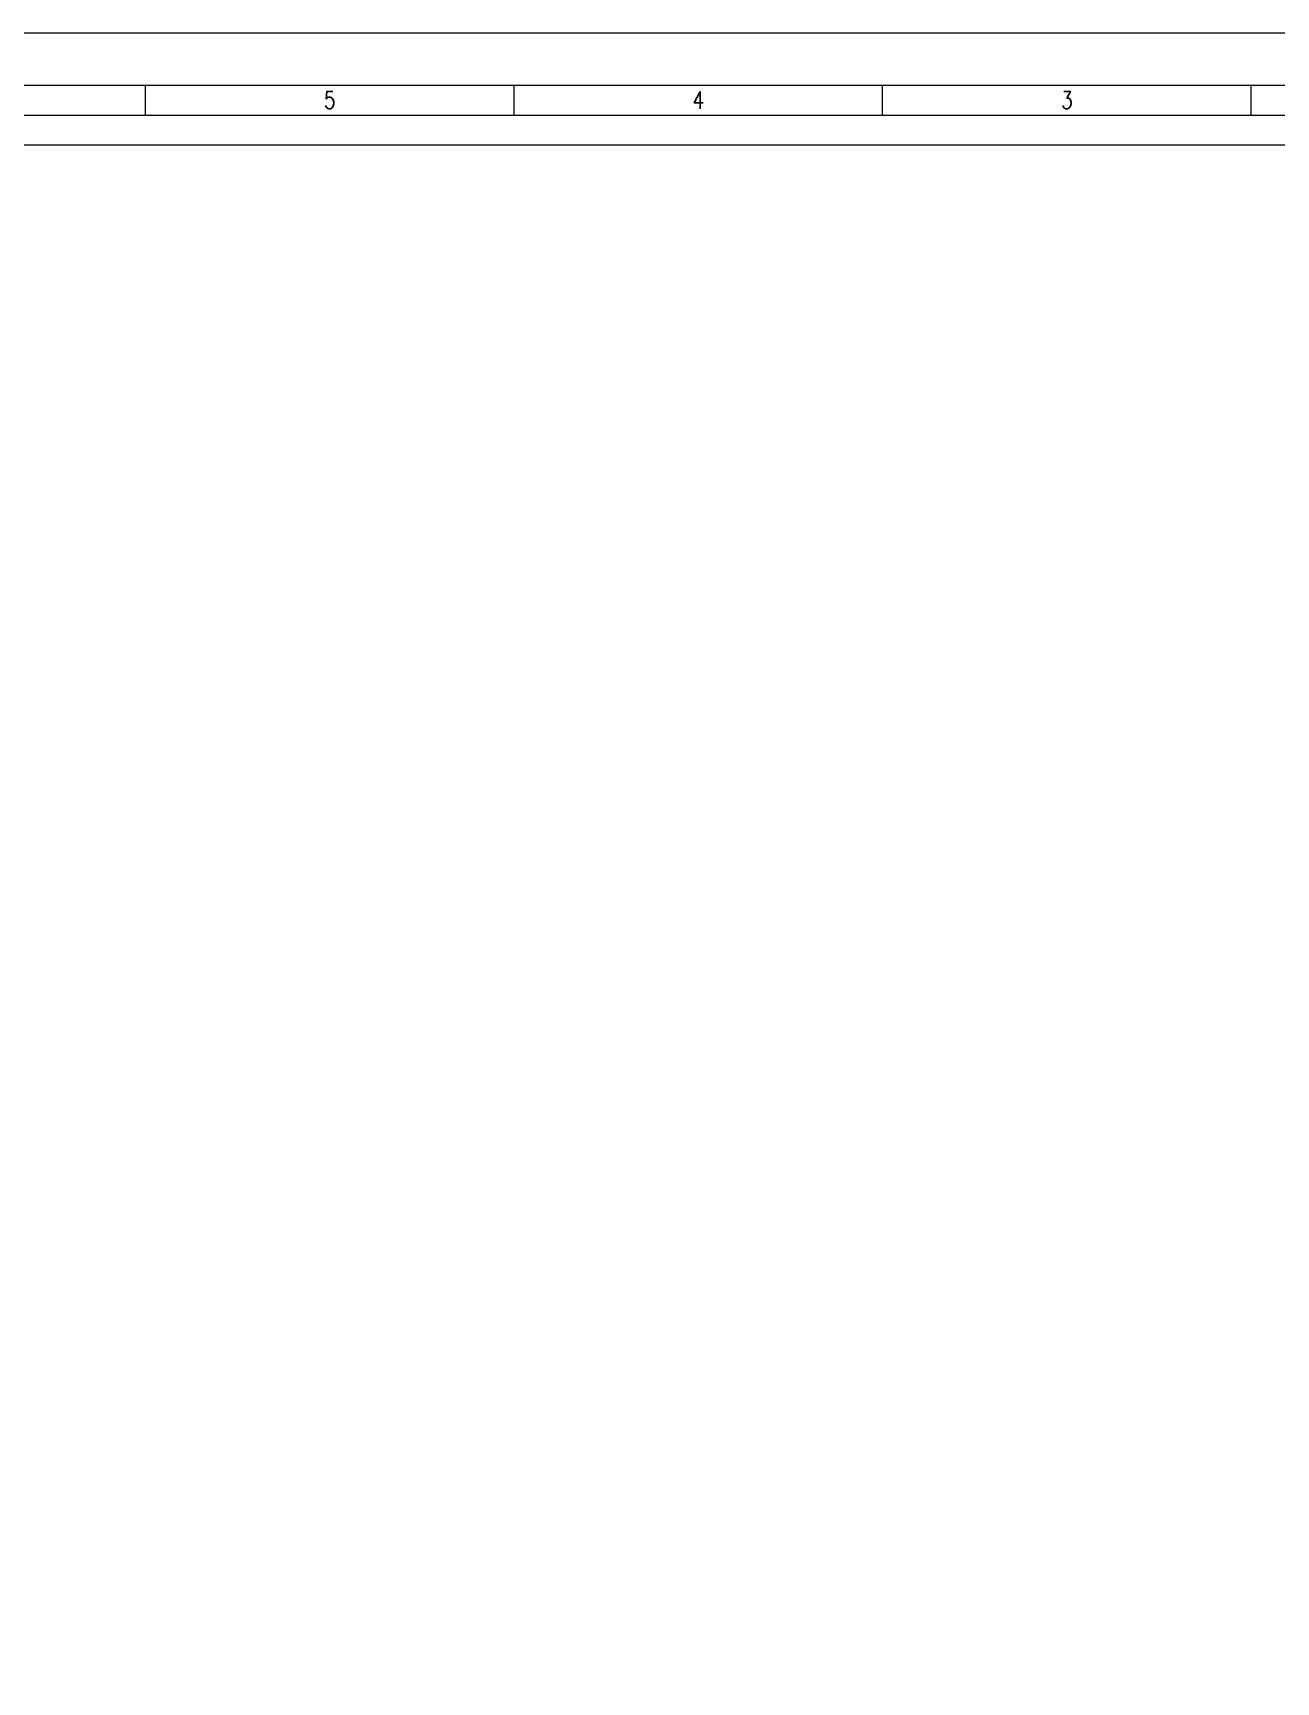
# Model space of a CAD drawing. Header units: inches. Extents: x 683042 to 921062, y -316188 to -5771.
# Drawn here: x 745435 to 761157, y -80119 to -59271 of the extents above; entities that cross this region are included whole.
import ezdxf
from ezdxf.enums import TextEntityAlignment as Align

# ---------------------------------------------------------------- set-up
doc = ezdxf.new("R2010")
doc.units = ezdxf.units.IN
doc.header["$MEASUREMENT"] = 0
doc.styles.add('ROMANS', font='romans.shx', dxfattribs={"width": 0.8})
doc.styles.get("Standard").update_dxf_attribs({"font": 'arial.ttf'})

# ---------------------------------------------------------------- blocks, each defined once
blk = doc.blocks.new('A$C75FF52D8')
at = {"color": 251, "lineweight": 13}
for p, q in [((346.5, 416), (346.5, 420)), ((396, 416), (396, 420)), ((445.5, 416), (445.5, 420)), ((495, 416), (495, 420))]:
    blk.add_line(p, q, dxfattribs=at)
for points in [[(594, 420), (594, 0), (0, 0), (0, 420)], [(590, 416), (590, 4), (4, 4), (4, 416)], [(586, 412), (586, 8), (8, 8), (8, 412)]]:
    blk.add_lwpolyline(points, close=True, dxfattribs=at)
at = {"color": 251, "lineweight": 13, "char_height": 2.3, "attachment_point": 5, "style": 'ROMANS'}
for s, insert in [('\\A1;5', (371.25, 418)), ('\\A1;4', (420.75, 418)), ('\\A1;3', (470.25, 418))]:
    blk.add_mtext(s, dxfattribs=dict(at, insert=insert))
at = {"color": 23, "flags": 8}
for tag, p in [('REV6', (297.92, 54.53)), ('DATE6', (312.39, 54.53)), ('H6', (327.28, 54.53)), ('REV5', (297.92, 47.58)), ('DATE5', (312.39, 47.58)), ('H5', (327.28, 47.58)), ('REV4', (297.92, 40.64)), ('DATE4', (312.39, 40.64)), ('H4', (327.28, 40.64)), ('REV3', (297.92, 33.69)), ('DATE3', (312.39, 33.69)), ('H3', (327.28, 33.69)), ('REV2', (297.92, 26.75)), ('DATE2', (312.39, 26.75)), ('H2', (327.28, 26.75)), ('REV1', (297.92, 19.81)), ('DATE1', (312.39, 19.81)), ('H1', (327.28, 19.81))]:
    blk.add_attdef(tag, text='', height=2.5, dxfattribs=at).set_placement(p, align=Align.MIDDLE_CENTER)
for tag, p in [('CUSTOMER', (430.6, 53)), ('PROJECT', (430.6, 43)), ('DESIGN', (502.96, 43)), ('CHECK', (545.34, 43)), ('APPROVED', (566.53, 43)), ('DRAWN', (524.15, 43)), ('LOCATION', (430.6, 33)), ('DATE', (515.91, 33)), ('SCALE', (559.73, 33)), ('TITLE', (489.86, 23)), ('JOBNO.:', (489.86, 13)), ('DWG.NO.:', (543.31, 10.5)), ('REVISION', (560.99, 10.5)), ('SHEET', (576.22, 10.5))]:
    blk.add_attdef(tag, text='', height=2.5, dxfattribs=at).set_placement(p, align=Align.MIDDLE_LEFT)

msp = doc.modelspace()

# ---------------------------------------------------------------- linework, layer by layer
at = {"color": 5, "lineweight": 5}
msp.add_lwpolyline([(713537.982, -59270.73), (776843.292, -59270.73), (776843.292, -100442.191), (713537.982, -100442.191)], close=True, dxfattribs=at)

# ---------------------------------------------------------------- block references
at = {"color": 31, "lineweight": 5, "true_color": 0xfecc66, "xscale": 94.17408164820034, "yscale": 94.17408164820034, "zscale": 94.17408164820034}
msp.add_blockref('A$C75FF52D8', (714226.432, -99484.263), dxfattribs=at)

doc.saveas('drawing.dxf')
